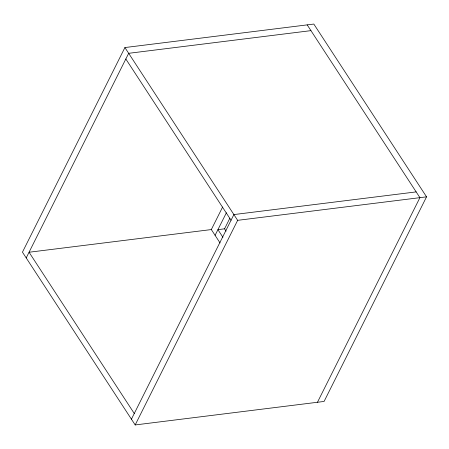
<?xml version="1.0" encoding="UTF-8"?>
<svg xmlns="http://www.w3.org/2000/svg" width="449" height="449" viewBox="0 0 449 449"><rect width="100%" height="100%" fill="white"/><g stroke="black" fill="none" stroke-linecap="round" stroke-linejoin="round"><path stroke-width="0.67" d="M124.912 47.555L22.45 252.164L135.183 424.945L324.088 401.445L426.55 196.836L313.817 24.055L124.912 47.555L237.644 220.336L135.183 424.945M26.21 257.928L128.672 53.313L310.949 30.639M134.273 413.507L29.056 252.243L211.327 229.568L222.603 207.051M215.088 235.327L226.38 212.781M222.917 237.28L217.933 229.641L224.562 228.816L229.877 218.203M131.422 419.186L233.89 214.571L416.161 191.897M317.46 402.27L419.922 197.655L307.189 24.88M237.644 220.336L426.55 196.836M125.827 58.993L231.044 220.257M224.562 228.816L226.094 231.168M211.327 229.568L220.066 242.96"/></g></svg>
